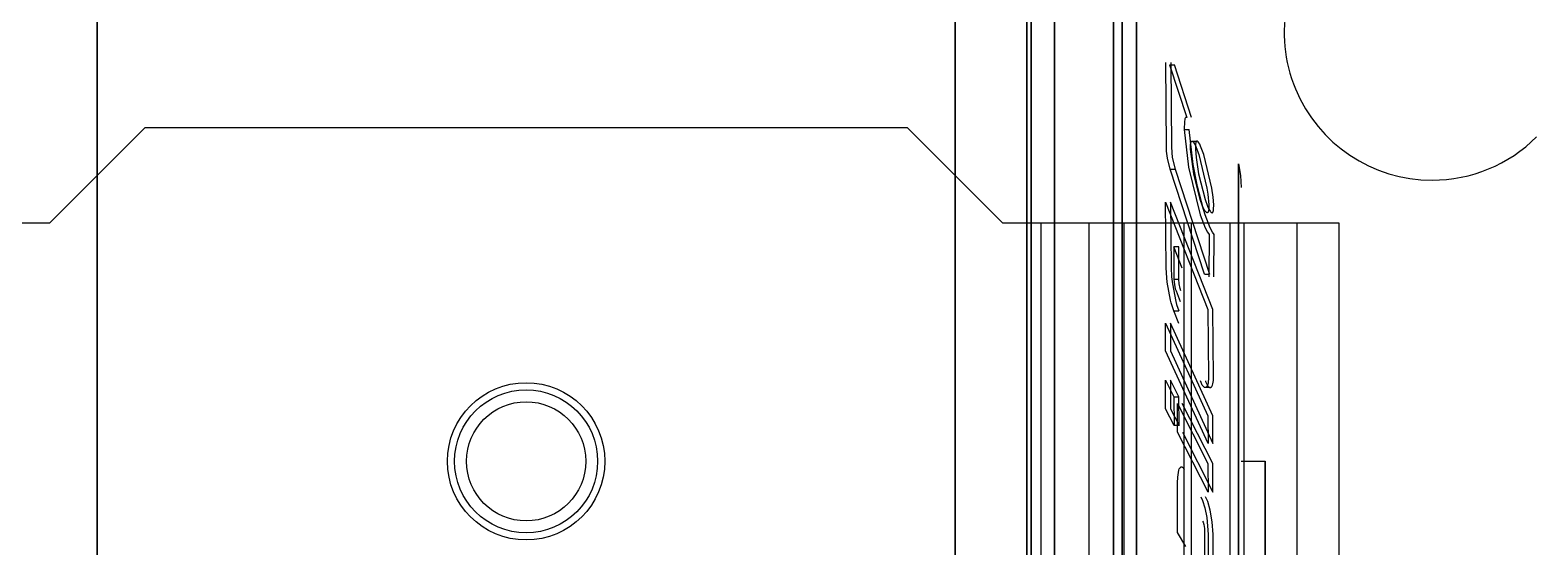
# Model space of a CAD drawing. Header units: millimetres. Extents: x 10366 to 13995, y 24552 to 29685.
# Drawn here: x 13149.36 to 13181.8, y 27335.7 to 27346.87 of the extents above; entities that cross this region are included whole.
import ezdxf

# ---------------------------------------------------------------- set-up
doc = ezdxf.new("R2010")
doc.units = ezdxf.units.MM
doc.header["$LTSCALE"] = 3
doc.layers.add('DomyÅ›lny', color=7, linetype='Continuous')

msp = doc.modelspace()

# ---------------------------------------------------------------- linework, layer by layer
at = {"layer": 'DomyÅ›lny'}
for p, q in [((13173.97, 27346.119), (13174.076, 27346.119)), ((13151.834, 27344.76), (13149.774, 27342.7)), ((13168.311, 27344.76), (13151.834, 27344.76)), ((13170.371, 27342.7), (13168.311, 27344.76)), ((13174.285, 27344.72), (13174.391, 27344.72)), ((13174.455, 27344.47), (13174.561, 27344.47)), ((13173.986, 27343.865), (13174.093, 27343.865)), ((13149.774, 27342.7), (13148.95, 27342.7)), ((13171.195, 27342.7), (13170.371, 27342.7)), ((13171.195, 27311.804), (13171.195, 27342.7)), ((13172.225, 27342.7), (13172.225, 27332.486)), ((13172.979, 27342.7), (13172.979, 27334.079)), ((13174.284, 27332.486), (13174.284, 27342.7)), ((13176.726, 27342.7), (13174.435, 27342.7)), ((13174.435, 27342.7), (13174.435, 27334.079)), ((13175.27, 27342.7), (13175.27, 27331.388)), ((13175.572, 27342.7), (13175.572, 27327.252)), ((13176.726, 27331.388), (13176.726, 27342.7)), ((13177.631, 27327.252), (13177.631, 27342.7)), ((13174.169, 27342.183), (13174.062, 27342.183)), ((13174.243, 27341.725), (13174.062, 27342.183)), ((13174.066, 27341.486), (13174.172, 27341.486)), ((13174.728, 27341.592), (13174.834, 27341.592)), ((13174.111, 27341.233), (13174.201, 27341.005)), ((13174.061, 27340.804), (13174.167, 27340.804)), ((13174.171, 27340.526), (13174.061, 27340.804)), ((13174.801, 27337.937), (13173.884, 27339.942)), ((13173.991, 27339.942), (13174.907, 27337.937)), ((13173.883, 27339.305), (13174.066, 27338.944)), ((13174.172, 27338.944), (13173.989, 27339.305)), ((13174.846, 27339.145), (13174.74, 27339.145)), ((13174.066, 27338.944), (13174.172, 27338.944)), ((13174.068, 27338.323), (13173.885, 27338.684)), ((13173.991, 27338.684), (13174.175, 27338.323)), ((13174.175, 27338.323), (13174.068, 27338.323)), ((13174.801, 27336.881), (13174.142, 27338.179)), ((13174.248, 27338.179), (13174.907, 27336.881)), ((13175.52, 27337.551), (13176.035, 27337.551)), ((13174.321, 27335.713), (13174.142, 27336.015))]:
    msp.add_line(p, q, dxfattribs=at)
for points in [[(13150.804, 27327.252, 0), (13150.804, 27364.449, 0)], [(13169.341, 27327.252, 0), (13169.341, 27364.449, 0)], [(13172.945, 27327.252, 0), (13172.945, 27294.968, 0), (13172.945, 27327.252, 0), (13172.945, 27359.536, 0)], [(13172.945, 27327.252, 0), (13172.945, 27355.494, 0), (13172.945, 27327.252, 0), (13172.945, 27299.01, 0)], [(13170.886, 27327.252, 0), (13170.886, 27300.682, 0), (13170.886, 27327.252, 0), (13170.886, 27353.823, 0)], [(13170.983, 27327.252, 0), (13170.983, 27353.926, 0)], [(13170.983, 27327.252, 0), (13170.983, 27353.926, 0), (13170.983, 27327.252, 0), (13170.983, 27300.579, 0)], [(13171.482, 27327.252, 0), (13171.482, 27353.952, 0)], [(13171.482, 27327.252, 0), (13171.482, 27300.553, 0), (13171.482, 27327.252, 0), (13171.482, 27353.952, 0)], [(13170.886, 27327.252, 0), (13170.886, 27353.101, 0), (13170.886, 27327.252, 0), (13170.886, 27301.403, 0)], [(13172.757, 27327.252, 0), (13172.757, 27352.999, 0), (13172.757, 27327.252, 0), (13172.757, 27301.506, 0)], [(13173.256, 27327.252, 0), (13173.256, 27301.894, 0), (13173.256, 27327.252, 0), (13173.256, 27352.611, 0)], [(13175.456, 27327.252, 0), (13175.456, 27343.98, 0), (13175.456, 27327.252, 0), (13175.456, 27310.524, 0)], [(13176.035, 27327.252, 0), (13176.035, 27316.954, 0), (13176.035, 27327.252, 0), (13176.035, 27337.551, 0)]]:
    msp.add_polyline3d(points, close=True, dxfattribs=at)
for points in [[(13173.905, 27344.339, 0), (13173.892, 27346.172, 0)], [(13173.97, 27346.119, 0), (13174.34, 27344.983, 0)], [(13173.999, 27346.172, 0), (13174.011, 27344.339, 0)], [(13174.446, 27344.983, 0), (13174.076, 27346.119, 0)], [(13174.34, 27344.983, 0), (13174.335, 27344.983, 0), (13174.332, 27344.983, 0), (13174.33, 27344.983, 0), (13174.327, 27344.982, 0), (13174.324, 27344.981, 0), (13174.321, 27344.98, 0), (13174.318, 27344.978, 0), (13174.315, 27344.975, 0), (13174.312, 27344.971, 0), (13174.309, 27344.967, 0), (13174.303, 27344.954, 0), (13174.298, 27344.938, 0), (13174.29, 27344.891, 0), (13174.285, 27344.72, 0)], [(13174.285, 27344.72, 0), (13174.381, 27343.905, 0), (13174.632, 27342.875, 0)], [(13174.738, 27342.875, 0), (13174.7, 27342.995, 0), (13174.571, 27343.488, 0), (13174.477, 27343.963, 0), (13174.391, 27344.72, 0)], [(13173.986, 27343.865, 0), (13173.926, 27344.099, 0), (13173.907, 27344.253, 0), (13173.905, 27344.339, 0)], [(13174.011, 27344.339, 0), (13174.029, 27344.117, 0), (13174.093, 27343.865, 0)], [(13174.424, 27344.299, 0), (13174.426, 27344.401, 0), (13174.43, 27344.434, 0), (13174.435, 27344.45, 0), (13174.439, 27344.459, 0), (13174.442, 27344.463, 0), (13174.444, 27344.465, 0), (13174.446, 27344.466, 0), (13174.448, 27344.468, 0), (13174.45, 27344.469, 0), (13174.452, 27344.469, 0), (13174.454, 27344.47, 0), (13174.457, 27344.47, 0), (13174.46, 27344.469, 0), (13174.463, 27344.469, 0), (13174.466, 27344.467, 0), (13174.469, 27344.465, 0), (13174.477, 27344.459, 0), (13174.486, 27344.449, 0), (13174.496, 27344.435, 0), (13174.522, 27344.389, 0), (13174.603, 27344.179, 0)], [(13174.631, 27343.21, 0), (13174.492, 27343.763, 0), (13174.424, 27344.299, 0)], [(13174.709, 27344.179, 0), (13174.642, 27344.361, 0), (13174.621, 27344.405, 0), (13174.602, 27344.436, 0), (13174.586, 27344.456, 0), (13174.579, 27344.463, 0), (13174.575, 27344.465, 0), (13174.572, 27344.467, 0), (13174.569, 27344.468, 0), (13174.566, 27344.469, 0), (13174.564, 27344.47, 0), (13174.561, 27344.47, 0), (13174.559, 27344.47, 0), (13174.557, 27344.469, 0), (13174.555, 27344.468, 0), (13174.553, 27344.467, 0), (13174.551, 27344.466, 0), (13174.549, 27344.464, 0), (13174.547, 27344.46, 0), (13174.544, 27344.456, 0), (13174.541, 27344.448, 0), (13174.537, 27344.434, 0), (13174.532, 27344.402, 0), (13174.53, 27344.299, 0)], [(13174.53, 27344.299, 0), (13174.543, 27344.119, 0), (13174.598, 27343.763, 0), (13174.737, 27343.21, 0)], [(13174.603, 27344.179, 0), (13174.776, 27343.456, 0), (13174.796, 27343.322, 0), (13174.817, 27343.093, 0)], [(13174.923, 27343.093, 0), (13174.911, 27343.258, 0), (13174.883, 27343.454, 0), (13174.709, 27344.179, 0)], [(13175.456, 27343.98, 0), (13175.504, 27343.727, 0), (13175.52, 27343.471, 0)], [(13174.728, 27341.592, 0), (13173.986, 27343.865, 0)], [(13174.093, 27343.865, 0), (13174.834, 27341.592, 0)], [(13173.884, 27343.154, 0), (13174.798, 27340.834, 0)], [(13173.896, 27341.741, 0), (13173.884, 27343.154, 0)], [(13174.905, 27340.834, 0), (13173.991, 27343.154, 0)], [(13173.991, 27343.154, 0), (13174.003, 27341.741, 0)], [(13174.817, 27343.093, 0), (13174.816, 27343.01, 0), (13174.812, 27342.974, 0), (13174.808, 27342.954, 0), (13174.805, 27342.945, 0), (13174.801, 27342.936, 0), (13174.799, 27342.933, 0), (13174.796, 27342.929, 0), (13174.793, 27342.926, 0), (13174.792, 27342.925, 0), (13174.79, 27342.924, 0), (13174.788, 27342.923, 0), (13174.786, 27342.923, 0), (13174.784, 27342.922, 0), (13174.782, 27342.922, 0), (13174.78, 27342.922, 0), (13174.777, 27342.923, 0), (13174.775, 27342.923, 0), (13174.772, 27342.924, 0), (13174.767, 27342.927, 0), (13174.76, 27342.933, 0), (13174.751, 27342.941, 0), (13174.741, 27342.954, 0), (13174.714, 27342.998, 0), (13174.682, 27343.067, 0), (13174.631, 27343.21, 0)], [(13174.737, 27343.21, 0), (13174.789, 27343.067, 0), (13174.82, 27342.998, 0), (13174.847, 27342.954, 0), (13174.857, 27342.941, 0), (13174.866, 27342.933, 0), (13174.873, 27342.928, 0), (13174.878, 27342.924, 0), (13174.881, 27342.923, 0), (13174.884, 27342.923, 0), (13174.886, 27342.922, 0), (13174.888, 27342.922, 0), (13174.89, 27342.922, 0), (13174.892, 27342.923, 0), (13174.894, 27342.923, 0), (13174.896, 27342.924, 0), (13174.898, 27342.925, 0), (13174.9, 27342.926, 0), (13174.901, 27342.927, 0), (13174.904, 27342.931, 0), (13174.906, 27342.934, 0), (13174.91, 27342.942, 0), (13174.913, 27342.951, 0), (13174.917, 27342.968, 0), (13174.921, 27342.999, 0), (13174.923, 27343.093, 0)], [(13174.284, 27342.7, 0), (13174.284, 27342.7, 0), (13174.284, 27342.7, 0), (13174.284, 27342.7, 0), (13174.284, 27342.7, 0), (13174.284, 27342.7, 0), (13174.284, 27342.7, 0), (13174.284, 27342.7, 0), (13174.284, 27342.7, 0), (13174.284, 27342.7, 0), (13174.284, 27342.7, 0), (13174.284, 27342.7, 0), (13174.283, 27342.7, 0), (13174.279, 27342.7, 0), (13174.263, 27342.7, 0), (13174.194, 27342.7, 0), (13173.903, 27342.7, 0), (13171.195, 27342.7, 0)], [(13174.435, 27342.7, 0), (13174.284, 27342.7, 0)], [(13174.632, 27342.875, 0), (13174.74, 27342.595, 0), (13174.791, 27342.499, 0), (13174.827, 27342.451, 0)], [(13174.933, 27342.451, 0), (13174.897, 27342.499, 0), (13174.846, 27342.596, 0), (13174.738, 27342.875, 0)], [(13177.631, 27342.7, 0), (13177.631, 27342.7, 0), (13177.631, 27342.7, 0), (13177.631, 27342.7, 0), (13177.631, 27342.7, 0), (13177.631, 27342.7, 0), (13177.631, 27342.7, 0), (13177.631, 27342.7, 0), (13177.631, 27342.7, 0), (13177.631, 27342.7, 0), (13177.631, 27342.7, 0), (13177.631, 27342.7, 0), (13177.63, 27342.7, 0), (13177.625, 27342.7, 0), (13177.607, 27342.7, 0), (13177.531, 27342.7, 0), (13176.726, 27342.7, 0)], [(13174.827, 27342.451, 0), (13174.82, 27341.538, 0)], [(13174.926, 27341.538, 0), (13174.933, 27342.451, 0)], [(13174.062, 27342.183, 0), (13174.066, 27341.486, 0)], [(13174.172, 27341.486, 0), (13174.169, 27342.183, 0)], [(13174.061, 27340.804, 0), (13174.006, 27340.978, 0), (13173.993, 27341.03, 0), (13173.92, 27341.425, 0), (13173.901, 27341.613, 0), (13173.896, 27341.741, 0)], [(13174.003, 27341.741, 0), (13174.014, 27341.535, 0), (13174.032, 27341.386, 0), (13174.104, 27341.007, 0), (13174.123, 27340.938, 0), (13174.167, 27340.804, 0)], [(13174.066, 27341.486, 0), (13174.074, 27341.372, 0), (13174.094, 27341.281, 0), (13174.111, 27341.233, 0)], [(13174.217, 27341.233, 0), (13174.199, 27341.288, 0), (13174.178, 27341.388, 0), (13174.172, 27341.486, 0)], [(13174.798, 27340.834, 0), (13174.812, 27339.365, 0)], [(13174.919, 27339.365, 0), (13174.905, 27340.834, 0)], [(13173.882, 27340.537, 0), (13174.798, 27338.532, 0)], [(13173.884, 27339.942, 0), (13173.882, 27340.537, 0)], [(13174.905, 27338.532, 0), (13173.989, 27340.537, 0)], [(13173.989, 27340.537, 0), (13173.991, 27339.942, 0)], [(13173.885, 27338.684, 0), (13173.883, 27339.305, 0)], [(13173.989, 27339.305, 0), (13173.991, 27338.684, 0)], [(13174.812, 27339.365, 0), (13174.803, 27339.239, 0), (13174.796, 27339.208, 0), (13174.791, 27339.193, 0), (13174.785, 27339.18, 0), (13174.778, 27339.168, 0), (13174.774, 27339.163, 0), (13174.77, 27339.158, 0), (13174.766, 27339.154, 0), (13174.761, 27339.151, 0), (13174.756, 27339.148, 0), (13174.751, 27339.147, 0), (13174.746, 27339.146, 0), (13174.741, 27339.145, 0), (13174.736, 27339.146, 0), (13174.731, 27339.147, 0), (13174.726, 27339.149, 0), (13174.721, 27339.151, 0), (13174.712, 27339.158, 0), (13174.703, 27339.166, 0), (13174.695, 27339.175, 0), (13174.678, 27339.199, 0), (13174.651, 27339.253, 0), (13174.637, 27339.287, 0)], [(13174.743, 27339.287, 0), (13174.748, 27339.275, 0), (13174.768, 27339.23, 0), (13174.797, 27339.18, 0), (13174.805, 27339.17, 0), (13174.813, 27339.162, 0), (13174.822, 27339.155, 0), (13174.827, 27339.152, 0), (13174.831, 27339.149, 0), (13174.836, 27339.147, 0), (13174.841, 27339.146, 0), (13174.846, 27339.145, 0), (13174.851, 27339.145, 0), (13174.856, 27339.146, 0), (13174.86, 27339.148, 0), (13174.865, 27339.15, 0), (13174.87, 27339.153, 0), (13174.874, 27339.156, 0), (13174.878, 27339.16, 0), (13174.886, 27339.17, 0), (13174.892, 27339.182, 0), (13174.897, 27339.194, 0), (13174.906, 27339.223, 0), (13174.916, 27339.294, 0), (13174.919, 27339.365, 0)], [(13174.066, 27338.944, 0), (13174.068, 27338.323, 0)], [(13174.142, 27338.179, 0), (13174.139, 27338.8, 0)], [(13174.139, 27338.8, 0), (13174.798, 27337.502, 0)], [(13174.175, 27338.323, 0), (13174.172, 27338.944, 0)], [(13174.905, 27337.502, 0), (13174.245, 27338.8, 0)], [(13174.798, 27338.532, 0), (13174.801, 27337.937, 0)], [(13174.907, 27337.937, 0), (13174.905, 27338.532, 0)], [(13174.798, 27337.502, 0), (13174.801, 27336.881, 0)], [(13174.907, 27336.881, 0), (13174.905, 27337.502, 0)], [(13174.144, 27337.084, 0), (13174.147, 27337.208, 0), (13174.16, 27337.313, 0), (13174.173, 27337.363, 0), (13174.181, 27337.386, 0), (13174.192, 27337.405, 0), (13174.197, 27337.413, 0), (13174.203, 27337.419, 0), (13174.208, 27337.424, 0), (13174.213, 27337.427, 0), (13174.217, 27337.43, 0), (13174.222, 27337.431, 0), (13174.226, 27337.432, 0), (13174.23, 27337.432, 0), (13174.233, 27337.432, 0), (13174.236, 27337.431, 0), (13174.241, 27337.43, 0), (13174.246, 27337.428, 0), (13174.25, 27337.425, 0), (13174.259, 27337.419, 0), (13174.266, 27337.411, 0), (13174.281, 27337.392, 0), (13174.294, 27337.371, 0)], [(13174.142, 27336.015, 0), (13174.144, 27337.084, 0)], [(13174.643, 27336.781, 0), (13174.681, 27336.703, 0), (13174.731, 27336.543, 0), (13174.773, 27336.334, 0), (13174.804, 27335.968, 0)], [(13174.911, 27335.968, 0), (13174.892, 27336.245, 0), (13174.848, 27336.499, 0), (13174.794, 27336.686, 0), (13174.749, 27336.781, 0)], [(13174.682, 27336.258, 0), (13174.695, 27336.233, 0), (13174.71, 27336.188, 0), (13174.725, 27336.098, 0), (13174.728, 27336.016, 0)], [(13174.728, 27336.016, 0), (13174.725, 27335.21, 0)], [(13174.804, 27335.968, 0), (13174.802, 27334.899, 0)], [(13174.909, 27334.899, 0), (13174.911, 27335.968, 0)]]:
    msp.add_polyline3d(points, dxfattribs=at)
for radius in [1.699, 1.545, 1.287]:
    msp.add_circle((13160.072, 27337.551), radius, dxfattribs=at)
for start, end in [(135, 270), (270, 315)]:
    msp.add_arc((13179.64, 27346.819), 3.193, start, end, dxfattribs=at)

doc.saveas('drawing.dxf')
